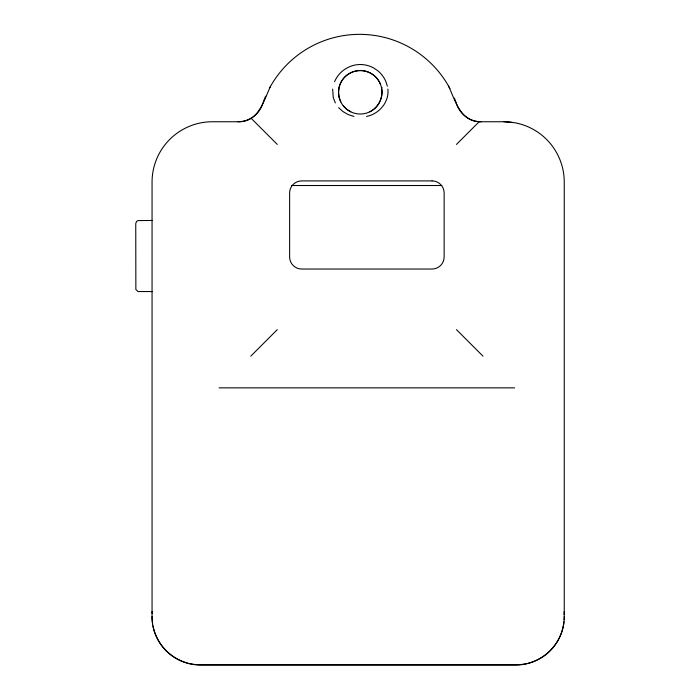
<?xml version="1.0" encoding="UTF-8"?>
<svg xmlns="http://www.w3.org/2000/svg" width="700" height="700" viewBox="0 0 700 700"><rect width="100%" height="100%" fill="white"/><g stroke="black" fill="none" stroke-linecap="round" stroke-linejoin="round"><path stroke-width="1.05" d="M332.658 89.066L333.261 97.632L335.352 102.953M270.585 86.223C263.55 100.879 258.65 122.395 238.017 121.747L212.415 121.747A60.358 60.358 0 0 0 152.058 182.105L152.058 616.788A48.3 48.195 0 0 0 158.524 640.885A48.282 48.23 0 0 0 200.34 665L515.952 665A48.282 48.23 0 0 0 557.778 640.885A48.3 48.195 0 0 0 564.244 616.788L564.244 182.105A60.358 60.358 0 0 0 514.684 122.719L503.886 121.747L481.189 121.747C460.731 122.447 455.429 100.888 448.63 86.223M334.574 81.751C338.73 71.531 349.239 64.496 360.264 64.514A27.983 27.983 0 0 1 373.73 68.005L377.615 70.612A28.184 28.184 0 0 1 385.954 81.751L387.363 86.223M456.479 144.419L479.229 121.669M250.766 356.169L277.279 329.656M369.757 111.825C378.63 107.555 383.582 97.125 381.491 87.535L382.034 87.413M366.529 116.454C379.033 114.021 389.428 102.104 387.87 89.066M291.62 185.509L441.779 185.509M152.425 220.465L137.996 220.605L136.64 221.384L135.756 223.484L135.861 289.424L137.996 291.559L152.425 291.559M219.082 387.852L514.684 387.852M353.999 116.454L348.136 114.555L342.947 111.571L338.634 107.651M350.77 111.825L346.71 109.27L343.341 105.91M251.081 118.221L277.279 144.419M456.479 329.656L482.991 356.169M340.769 101.876L339.132 97.326L338.546 92.453L339.062 87.535A21.683 21.683 0 0 1 344.024 77.849C348.136 73.29 354.13 70.604 360.264 70.551A21.901 21.901 0 0 1 370.808 73.281L373.844 75.32A22.059 22.059 0 0 1 380.363 84.044M238.017 121.747A25.953 25.953 0 0 0 262.614 104.064A102.322 102.322 0 0 1 265.624 96.197M269.789 87.64A102.322 102.322 0 0 1 449.916 88.576M454.396 98.149A102.322 102.322 0 0 1 456.593 104.064A25.953 25.953 0 0 0 481.189 121.747M152.119 613.497A30.179 30.179 0 0 1 152.058 611.538M564.244 611.538A30.179 30.179 0 0 1 564.095 614.486M503.886 121.747A60.358 60.358 0 0 1 512.286 122.334M188.851 663.39A48.282 48.23 0 0 0 200.34 664.781L515.952 664.781A48.282 48.23 0 0 0 527.441 663.39M187.845 663.136A48.282 48.23 0 0 1 152.985 625.966M152.617 623.884A48.282 48.23 0 0 1 152.058 616.543M563.955 621.793A48.282 48.23 0 0 1 528.456 663.136M564.244 616.543A48.282 48.23 0 0 1 564.139 619.684M432.066 180.906L301.691 180.906A12.075 12.075 0 0 0 289.625 192.972L289.625 256.953A12.075 12.075 0 0 0 301.691 269.027L432.066 269.027A12.075 12.075 0 0 0 444.141 256.953L444.141 192.972A12.075 12.075 0 0 0 432.066 180.906M349.396 111.099A21.726 21.726 0 0 0 381.99 92.277A21.726 21.726 0 0 0 349.396 73.465A21.726 21.726 0 0 0 349.396 111.099"/></g></svg>
